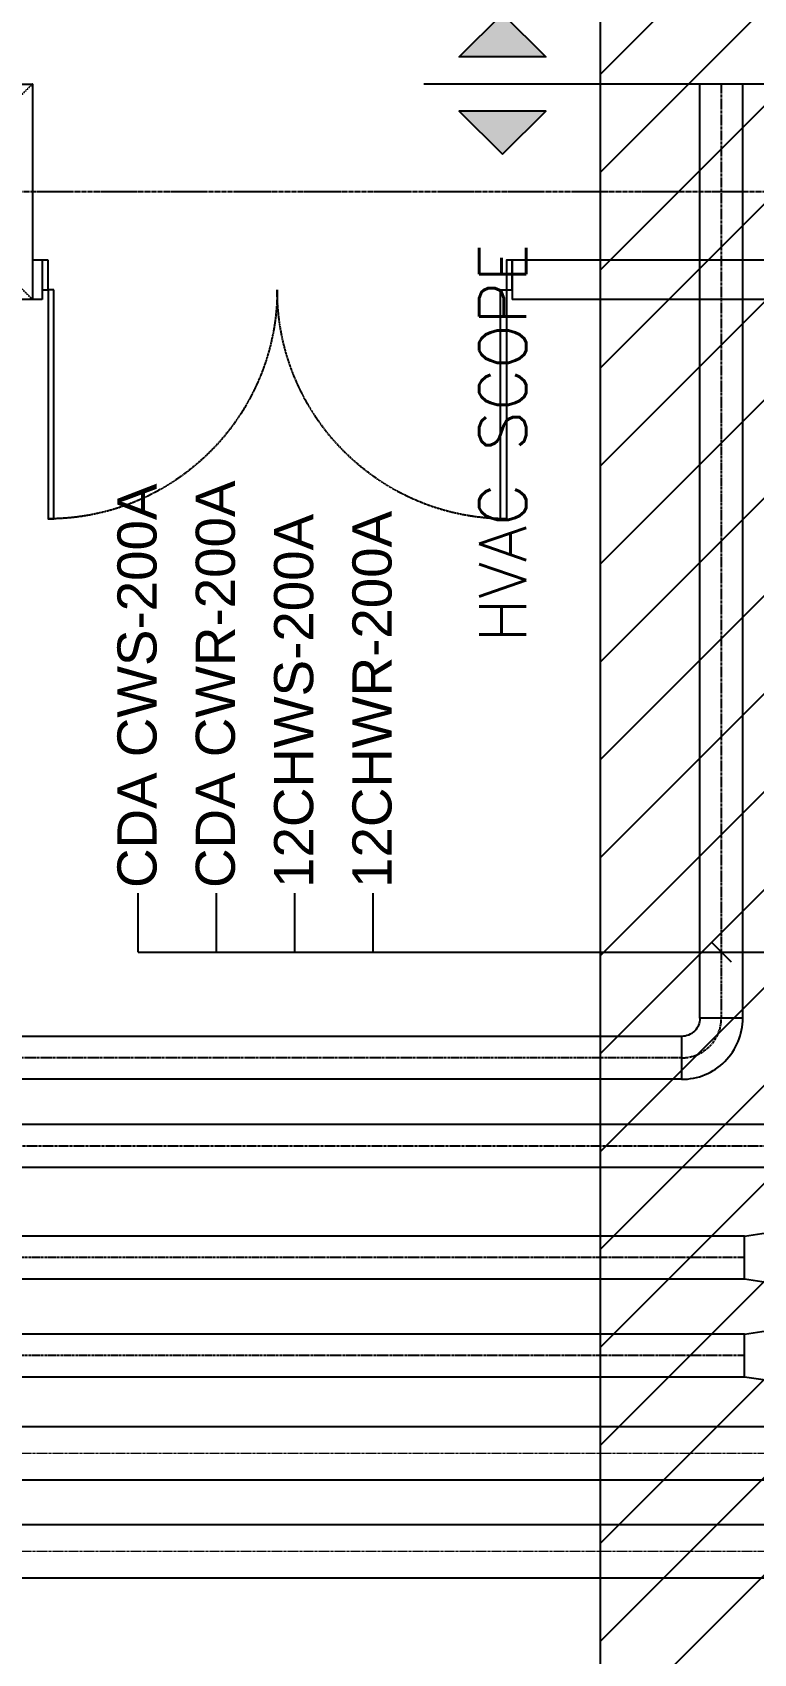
# Model space of a CAD drawing. Header units: millimetres. Extents: x -18489 to 17339, y -1599 to 10961.
# Drawn here: x -16143 to -15775, y 5876 to 6704 of the extents above; entities that cross this region are included whole.
import ezdxf
from ezdxf.enums import TextEntityAlignment as Align

# ---------------------------------------------------------------- set-up
doc = ezdxf.new("R2010")
doc.units = ezdxf.units.MM
for name, pattern in [('188K-SM-07-F10-MECH-CHW PIPE-Y2257103$0$CENTER', [2, 1.25, -0.25, 0.25, -0.25]), ('188K-SM-07-F10-MECH-CHW PIPE-Y2257103$0$XKA01LR1-HVAC-PIPE-冷卻水-Y2225103 Shawn$0$CENTER', [2, 1.25, -0.25, 0.25, -0.25]), ('X-CUB3-L10$0$COL-CEN-LIN', [3.25, 2.5, -0.25, 0.25, -0.25]), ('X-CUB3-L10$0$HIDDEN', [0.4, 0.3, -0.1])]:
    doc.linetypes.add(name, pattern=pattern)
for name, color, linetype in [('188K-SM-03-F10-MECH-EQ-Y2257103$0$Micron CUP L10 CDA EQU$0$M MOVE-IN AREA', 8, 'Continuous'), ('188K-SM-07-F10-MECH-CHW PIPE-Y2257103$0$0 XC', 8, 'Continuous'), ('188K-SM-07-F10-MECH-CHW PIPE-Y2257103$0$H-TXT', 53, 'Continuous'), ('188K-SM-07-F10-MECH-CHW PIPE-Y2257103$0$M-CDA-CWR', 202, 'Continuous'), ('188K-SM-07-F10-MECH-CHW PIPE-Y2257103$0$M-CDR-CWS', 15, 'Continuous'), ('188K-SM-07-F10-MECH-CHW PIPE-Y2257103$0$M-CWTR-12PIPE-R', 4, 'Continuous'), ('188K-SM-07-F10-MECH-CHW PIPE-Y2257103$0$M-CWTR-12PIPE-S', 3, 'Continuous'), ('188K-SM-07-F10-MECH-CHW PIPE-Y2257103$0$M-CWTR-5PIPE-R', 94, 'Continuous'), ('188K-SM-07-F10-MECH-CHW PIPE-Y2257103$0$M-CWTR-5PIPE-S', 144, 'Continuous'), ('188K-SM-07-F10-MECH-CHW PIPE-Y2257103$0$M-P-PIPE-C', 8, '188K-SM-07-F10-MECH-CHW PIPE-Y2257103$0$CENTER'), ('188K-SM-07-F10-MECH-CHW PIPE-Y2257103$0$Micron CUP L10 HVAC 2nd PIPE$0$M-P-TXT2.5', 7, 'Continuous'), ('188K-SM-07-F10-MECH-CHW PIPE-Y2257103$0$Micron CUP L10 HVAC 2nd PIPE$0$XCUBL10-MCHW-PTX08007$0$M-P-TXT2.5', 7, 'Continuous'), ('X-CUB3-L10$0$CCL', 8, 'X-CUB3-L10$0$COL-CEN-LIN'), ('X-CUB3-L10$0$COL', 8, 'Continuous'), ('X-CUB3-L10$0$Door', 8, 'Continuous'), ('X-CUB3-L10$0$WALL-DR', 8, 'Continuous')]:
    doc.layers.add(name, color=color, linetype=linetype)
doc.layers.add('188K-SM-07-F10-MECH-CHW PIPE-Y2257103$0$XKA01LR1-HVAC-PIPE-冷卻水-Y2225103 Shawn$0$M-PIPE-CEN', color=8, linetype='188K-SM-07-F10-MECH-CHW PIPE-Y2257103$0$XKA01LR1-HVAC-PIPE-冷卻水-Y2225103 Shawn$0$CENTER', lineweight=9)
doc.styles.add('188K-SM-07-F10-MECH-CHW PIPE-Y2257103$0$DAYUS', font='ROMANS', dxfattribs={"bigfont": 'DAYUS'})
doc.styles.add('188K-SM-07-F10-MECH-CHW PIPE-Y2257103$0$Micron CUP L10 HVAC 2nd PIPE$0$Standard', font='arial.ttf')
doc.styles.add('X-CUB3-L10$0$CHINA', font='simplex.shx', dxfattribs={"width": 0.75, "bigfont": 'chineset.shx'})
doc.styles.add('X-CUB3-L10$0$DIM', font='', dxfattribs={"width": 0.8})
doc.styles.get('X-CUB3-L10$0$DIM').set_extended_font_data('MingLiU')
doc.dimstyles.new('X-CUB3-L10$0$0-Defpoint', dxfattribs={"dimtxt": 15, "dimasz": 0.5, "dimexe": 0.5, "dimexo": 0.5, "dimgap": 0.5, "dimtad": 1, "dimdsep": 46, "dimtxsty": 'X-CUB3-L10$0$CHINA', "dimblk": 'X-CUB3-L10$0$_None', "dimcen": 10, "dimclrd": 256, "dimclre": 256, "dimclrt": 256, "dimadec": 0, "dimazin": 0, "dimtfac": 1, "dimtix": 1, "dimtmove": 2, "dimatfit": 3, "dimldrblk": 'X-CUB3-L10$0$_None', "dimfxl": 0.5, "dimtolj": 1, "dimtzin": 0, "dimarcsym": 0})
doc.dimstyles.new('X-CUB3-L10$0$JJP_005_defpoint', dxfattribs={"dimtxt": 20, "dimasz": 0.5, "dimexe": 0.5, "dimexo": 0.5, "dimgap": 0.5, "dimtad": 1, "dimdsep": 46, "dimtxsty": 'X-CUB3-L10$0$DIM', "dimblk": 'X-CUB3-L10$0$_None', "dimcen": 10, "dimclrd": 256, "dimclre": 256, "dimclrt": 256, "dimadec": 0, "dimazin": 0, "dimtfac": 1, "dimtix": 1, "dimtmove": 2, "dimatfit": 3, "dimldrblk": 'X-CUB3-L10$0$_None', "dimfxl": 0.5, "dimtolj": 1, "dimtzin": 0, "dimarcsym": 0})

# ---------------------------------------------------------------- blocks, each defined once
blk = doc.blocks.new('188K-SM-03-F10-MECH-EQ-Y2257103')
at = {"layer": '188K-SM-03-F10-MECH-EQ-Y2257103$0$Micron CUP L10 CDA EQU$0$M MOVE-IN AREA'}
h = blk.add_hatch(dxfattribs=at)
h.set_pattern_fill('JIS_WOOD', color=256, scale=50)
h.set_pattern_definition([(45, (4473.52, 709.2), (-25, 25), [])])
h.paths.add_polyline_path([(-17249.15, 7922.46), (-17249.15, 7642.46), (-15853.15, 7642.46), (-15853.15, 6432.46), (-15853.15, 789.96), (-15463.15, 789.96), (-15463.15, 6142.46), (-15463.15, 7642.46), (-14093.15, 7642.46), (-14093.15, 7922.46)])
at = {"layer": '188K-SM-03-F10-MECH-EQ-Y2257103$0$Micron CUP L10 CDA EQU$0$M MOVE-IN AREA', "const_width": 1}
blk.add_lwpolyline([(-17249.15, 7922.46), (-17249.15, 7642.46), (-15853.15, 7642.46), (-15853.15, 6432.46), (-15853.15, 6432.46), (-15853.15, 789.96), (-15463.15, 789.96), (-15463.15, 6142.46), (-15463.15, 6142.46), (-15463.15, 7642.46), (-14093.15, 7642.46), (-14093.15, 7922.46)], close=True, dxfattribs=at)
blk = doc.blocks.new('*D570')
at = {"layer": 'DefPoints', "lineweight": -2, "transparency": 16777216}
blk.add_line((0, 0), (110, 0), dxfattribs=at)
at = {"layer": 'DefPoints', "color": 0, "transparency": 16777216}
for p in [(0, 0), (110, 0), (110, 0)]:
    blk.add_point(p, dxfattribs=at)
at = {"layer": 'DefPoints', "transparency": 16777216, "insert": (55, 6.07), "char_height": 10, "attachment_point": 5, "style": 'X-CUB3-L10$0$DIM'}
blk.add_mtext('\\A1;110', dxfattribs=at)
blk = doc.blocks.new('X-CUB3-L10$0$_None')
blk = doc.blocks.new('*D571')
at = {"layer": 'DefPoints', "lineweight": -2, "transparency": 16777216}
blk.add_line((0, 0), (0, -110), dxfattribs=at)
at = {"layer": 'DefPoints', "color": 0, "transparency": 16777216}
for p in [(0, 0), (0, -110), (0, -110)]:
    blk.add_point(p, dxfattribs=at)
at = {"layer": 'DefPoints', "transparency": 16777216, "insert": (-6.07, -55), "char_height": 10, "attachment_point": 5, "rotation": 90, "style": 'X-CUB3-L10$0$DIM'}
blk.add_mtext('\\A1;110', dxfattribs=at)
blk = doc.blocks.new('*D593')
at = {"layer": 'DefPoints', "lineweight": -2, "transparency": 16777216}
blk.add_line((7569.45, 6793.14), (7809.45, 6793.14), dxfattribs=at)
at = {"layer": 'DefPoints', "color": 0, "transparency": 16777216}
for p in [(7569.45, 6793.14), (7809.45, 6793.14), (7809.45, 6793.14)]:
    blk.add_point(p, dxfattribs=at)
at = {"layer": 'DefPoints', "transparency": 16777216, "insert": (7587.98, 6801.14), "char_height": 15, "attachment_point": 5, "style": 'X-CUB3-L10$0$CHINA'}
blk.add_mtext('\\A1;240', dxfattribs=at)
blk = doc.blocks.new('188K-SM-07-F10-MECH-CHW PIPE-Y2257103$0$250Ax200A-1')
at = {"flags": 128}
blk.add_lwpolyline([(0, -136.5), (0, 136.5), (178, 109.5), (178, -109.5)], close=True, dxfattribs=at)
blk = doc.blocks.new('188K-SM-07-F10-MECH-CHW PIPE-Y2257103$0$Micron CUP L10 HVAC 2nd PIPE')
at = {"layer": '188K-SM-07-F10-MECH-CHW PIPE-Y2257103$0$Micron CUP L10 HVAC 2nd PIPE$0$M-P-TXT2.5'}
for p, q in [((-202699.6, 55301.8), (-202598, 55200.3)), ((-205627.5, 55251), (-201298.8, 55251))]:
    blk.add_line(p, q, dxfattribs=at)
at = {"layer": '188K-SM-07-F10-MECH-CHW PIPE-Y2257103$0$Micron CUP L10 HVAC 2nd PIPE$0$XCUBL10-MCHW-PTX08007$0$M-P-TXT2.5'}
for p, q in [((-205627.5, 55251), (-205627.5, 55551)), ((-205227.5, 55251), (-205227.5, 55551)), ((-204827.5, 55251), (-204827.5, 55551)), ((-204427.5, 55251), (-204427.5, 55551))]:
    blk.add_line(p, q, dxfattribs=at)
at = {"layer": '188K-SM-07-F10-MECH-CHW PIPE-Y2257103$0$Micron CUP L10 HVAC 2nd PIPE$0$M-P-TXT2.5', "style": '188K-SM-07-F10-MECH-CHW PIPE-Y2257103$0$Micron CUP L10 HVAC 2nd PIPE$0$Standard'}
for s, p in [('CDA CWS-200A', (-205632.8, 55578.1)), ('CDA CWR-200A', (-205232.8, 55578.1)), ('12CHWS-200A', (-204832.8, 55578.1)), ('12CHWR-200A', (-204432.8, 55578.1))]:
    blk.add_text(s, height=200, rotation=90, dxfattribs=at).set_placement(p, align=Align.MIDDLE_LEFT)
blk = doc.blocks.new('188K-SM-07-F10-MECH-CHW PIPE-Y2257103')
at = {"layer": '188K-SM-07-F10-MECH-CHW PIPE-Y2257103$0$H-TXT', "linetype": 'Continuous'}
for points in [[(-15903.06, 6713.29), (-15880.95, 6691.4), (-15925.18, 6691.4)], [(-15903.06, 6641.63), (-15880.95, 6663.52), (-15925.18, 6663.52)]]:
    blk.add_hatch(color=2, dxfattribs=at).paths.add_polyline_path(points)
at = {"layer": '188K-SM-07-F10-MECH-CHW PIPE-Y2257103$0$H-TXT', "color": 2, "linetype": 'Continuous'}
blk.add_line((-15618.62, 6677.46), (-15943.27, 6677.46), dxfattribs=at)
at = {"layer": '188K-SM-07-F10-MECH-CHW PIPE-Y2257103$0$H-TXT', "color": 2, "linetype": 'Continuous', "elevation": 0}
for points in [[(-15903.06, 6713.29), (-15880.95, 6691.4), (-15925.18, 6691.4)], [(-15903.06, 6641.63), (-15880.95, 6663.52), (-15925.18, 6663.52)]]:
    blk.add_lwpolyline(points, close=True, dxfattribs=at)
at = {"layer": '188K-SM-07-F10-MECH-CHW PIPE-Y2257103$0$M-CDA-CWR'}
for p, q in [((-15766.66, 6146.21), (-16837.85, 6146.21)), ((-15766.66, 6124.31), (-16837.85, 6124.31))]:
    blk.add_line(p, q, dxfattribs=at)
at = {"layer": '188K-SM-07-F10-MECH-CHW PIPE-Y2257103$0$M-CDR-CWS'}
for p, q in [((-15802.31, 6200.56), (-15802.31, 6677.46)), ((-15780.41, 6200.56), (-15780.41, 6677.46)), ((-15811.66, 6191.21), (-16882.85, 6191.21)), ((-15811.66, 6169.31), (-16882.85, 6169.31))]:
    blk.add_line(p, q, dxfattribs=at)
at = {"layer": '188K-SM-07-F10-MECH-CHW PIPE-Y2257103$0$M-CDR-CWS', "elevation": 0, "flags": 128}
blk.add_lwpolyline([(-15811.66, 6191.21), (-15811.66, 6169.31, 0.414214), (-15780.41, 6200.56), (-15802.31, 6200.56, -0.414214)], format="xyb", close=True, dxfattribs=at)
at = {"layer": '188K-SM-07-F10-MECH-CHW PIPE-Y2257103$0$M-CWTR-12PIPE-R'}
for p, q in [((-15779.61, 6089.21), (-16792.85, 6089.21)), ((-15779.61, 6067.31), (-16792.85, 6067.31))]:
    blk.add_line(p, q, dxfattribs=at)
at = {"layer": '188K-SM-07-F10-MECH-CHW PIPE-Y2257103$0$M-CWTR-12PIPE-S'}
for p, q in [((-15779.61, 6039.21), (-16747.85, 6039.21)), ((-15779.61, 6017.31), (-16747.85, 6017.31))]:
    blk.add_line(p, q, dxfattribs=at)
at = {"layer": '188K-SM-07-F10-MECH-CHW PIPE-Y2257103$0$M-CWTR-5PIPE-R', "color": 8}
for p, q in [((-14343.55, 5941.91), (-16637.75, 5941.91)), ((-14343.55, 5914.61), (-16637.75, 5914.61))]:
    blk.add_line(p, q, dxfattribs=at)
at = {"layer": '188K-SM-07-F10-MECH-CHW PIPE-Y2257103$0$M-CWTR-5PIPE-S', "color": 8}
for p, q in [((-14293.55, 5991.91), (-16692.75, 5991.91)), ((-14293.55, 5964.61), (-16692.75, 5964.61))]:
    blk.add_line(p, q, dxfattribs=at)
at = {"layer": '188K-SM-07-F10-MECH-CHW PIPE-Y2257103$0$M-P-PIPE-C', "linetype": '188K-SM-07-F10-MECH-CHW PIPE-Y2257103$0$CENTER'}
for p, q in [((-15791.36, 6200.56), (-15791.36, 6677.46)), ((-15811.66, 6180.26), (-16882.85, 6180.26)), ((-15766.66, 6135.26), (-16837.85, 6135.26)), ((-15779.61, 6078.26), (-16792.85, 6078.26)), ((-15779.61, 6028.26), (-16747.85, 6028.26))]:
    blk.add_line(p, q, dxfattribs=at)
blk.add_arc((-15811.66, 6200.56), 20.3, 270, 0, dxfattribs=at)
at = {"layer": '188K-SM-07-F10-MECH-CHW PIPE-Y2257103$0$XKA01LR1-HVAC-PIPE-冷卻水-Y2225103 Shawn$0$M-PIPE-CEN', "color": 8, "linetype": '188K-SM-07-F10-MECH-CHW PIPE-Y2257103$0$XKA01LR1-HVAC-PIPE-冷卻水-Y2225103 Shawn$0$CENTER'}
for p, q in [((-14293.55, 5978.26), (-16692.75, 5978.26)), ((-14343.55, 5928.26), (-16637.75, 5928.26))]:
    blk.add_line(p, q, dxfattribs=at)
at = {"layer": '188K-SM-07-F10-MECH-CHW PIPE-Y2257103$0$0 XC', "xscale": 0.1, "yscale": 0.1, "zscale": 0.1}
blk.add_blockref('188K-SM-07-F10-MECH-CHW PIPE-Y2257103$0$Micron CUP L10 HVAC 2nd PIPE', (4473.52, 709.2), dxfattribs=at)
at = {"layer": '188K-SM-07-F10-MECH-CHW PIPE-Y2257103$0$M-CWTR-12PIPE-R', "xscale": 0.1, "yscale": 0.1, "zscale": 0.1, "rotation": 180}
blk.add_blockref('188K-SM-07-F10-MECH-CHW PIPE-Y2257103$0$250Ax200A-1', (-15761.81, 6078.26), dxfattribs=at)
at = {"layer": '188K-SM-07-F10-MECH-CHW PIPE-Y2257103$0$M-CWTR-12PIPE-S', "xscale": 0.1, "yscale": 0.1, "zscale": 0.1, "rotation": 180}
blk.add_blockref('188K-SM-07-F10-MECH-CHW PIPE-Y2257103$0$250Ax200A-1', (-15761.81, 6028.26), dxfattribs=at)
at = {"style": '188K-SM-07-F10-MECH-CHW PIPE-Y2257103$0$DAYUS'}
blk.add_text('HVAC SCOPE', height=24, rotation=90, dxfattribs=at).set_placement((-15890.97, 6392.22))
blk = doc.blocks.new('*U569')
at = {"layer": 'DefPoints', "linetype": 'X-CUB3-L10$0$HIDDEN', "ltscale": 0.1}
for p, q in [((110, 0), (0, -110)), ((0, 0), (110, -110))]:
    blk.add_line(p, q, dxfattribs=at)
at = {"layer": 'X-CUB3-L10$0$COL', "ltscale": 0.1}
blk.add_lwpolyline([(0, 0), (110, 0), (110, -110), (0, -110)], close=True, dxfattribs=at)
at = {"layer": 'DefPoints'}
dim = blk.add_linear_dim(base=(110, 0), p1=(0, 0), p2=(110, 0), dimstyle='X-CUB3-L10$0$JJP_005_defpoint', override={"dimtxt": 10}, dxfattribs=at)
dim.commit()
dim.dimension.update_dxf_attribs({"geometry": '*D570', "text_midpoint": (55, 6.067)})
dim = blk.add_linear_dim(base=(0, -110), p1=(0, 0), p2=(0, -110), angle=90, dimstyle='X-CUB3-L10$0$JJP_005_defpoint', override={"dimtxt": 10}, dxfattribs=at)
dim.commit()
dim.dimension.update_dxf_attribs({"geometry": '*D571', "text_midpoint": (-6.067, -55)})
blk = doc.blocks.new('X-CUB3-L10$0$CUB3-10')
at = {"layer": 'X-CUB3-L10$0$CCL'}
blk.add_line((720, 7342.459), (-5160, 7342.459), dxfattribs=at)
at = {"layer": 'X-CUB3-L10$0$COL'}
blk.add_blockref('*U569', (-3415, 7397.459), dxfattribs=at)
blk = doc.blocks.new('X-CUB3-L10$0$Ddoor-240')
at = {"layer": 'X-CUB3-L10$0$Door', "linetype": 'Continuous'}
for points in [[(-114, 15), (-117, 15), (-117, 132), (-114, 132)], [(114, 15), (117, 15), (117, 132), (114, 132)], [(-117, 0), (-120, 0), (-120, 15), (-117, 15)], [(120, 0), (117, 0), (117, 15), (120, 15)]]:
    blk.add_lwpolyline(points, close=True, dxfattribs=at)
at = {"layer": 'X-CUB3-L10$0$Door', "linetype": 'X-CUB3-L10$0$HIDDEN'}
for centre, start, end in [((-117, 15), 0, 90), ((117, 15), 90, 180)]:
    blk.add_arc(centre, 117, start, end, dxfattribs=at)
at = {"layer": 'DefPoints'}
dim = blk.add_linear_dim(base=(120, 0), p1=(-120, 0), p2=(120, 0), dimstyle='X-CUB3-L10$0$0-Defpoint', dxfattribs=at)
dim.commit()
dim.dimension.update_dxf_attribs({"geometry": '*D593', "text_midpoint": (-101.469, 8), "dimtype": 128, "insert": (-7689.445, -6793.137)})
blk = doc.blocks.new('X-CUB3-L10')
at = {"layer": 'X-CUB3-L10$0$WALL-DR'}
for p, q in [((-16138.15, 6587.46), (-16143.15, 6587.46)), ((-16138.15, 6587.46), (-16138.15, 6567.46)), ((-15898.15, 6587.46), (-15898.15, 6567.46)), ((-15173.15, 6587.46), (-15898.15, 6587.46)), ((-16138.15, 6567.46), (-16143.15, 6567.46)), ((-15173.15, 6567.46), (-15898.15, 6567.46))]:
    blk.add_line(p, q, dxfattribs=at)
at = {"layer": 'X-CUB3-L10$0$CCL'}
blk.add_blockref('X-CUB3-L10$0$CUB3-10', (-12838.15, -720), dxfattribs=at)
at = {"layer": 'X-CUB3-L10$0$COL'}
blk.add_blockref('*U569', (-16253.15, 6677.46), dxfattribs=at)
at = {"layer": 'X-CUB3-L10$0$Door', "xscale": -1, "rotation": 180}
blk.add_blockref('X-CUB3-L10$0$Ddoor-240', (-16018.15, 6587.46), dxfattribs=at)

msp = doc.modelspace()

# ---------------------------------------------------------------- block references
msp.add_blockref('188K-SM-03-F10-MECH-EQ-Y2257103', (0, 0))

# ---------------------------------------------------------------- next in the draw order: block references
for name in ['X-CUB3-L10', '188K-SM-07-F10-MECH-CHW PIPE-Y2257103']:
    msp.add_blockref(name, (0, 0))

doc.saveas('drawing.dxf')
